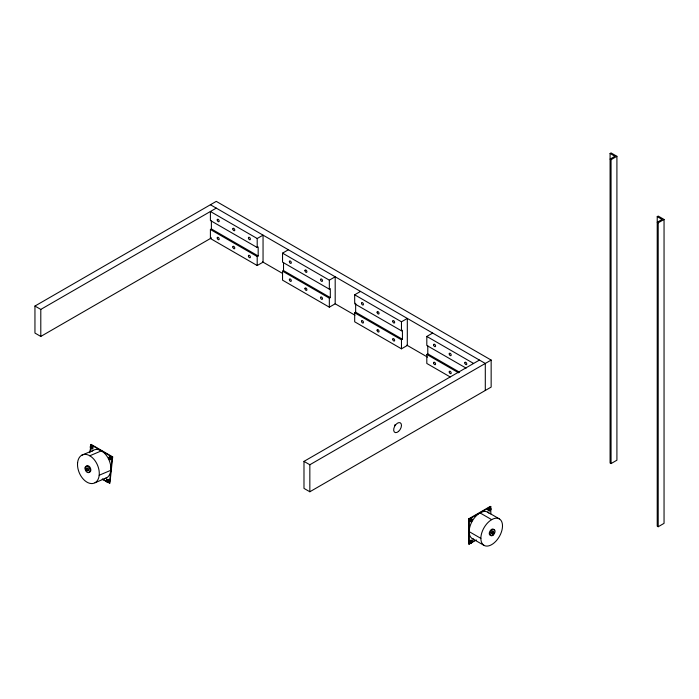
<?xml version="1.0" encoding="UTF-8"?>
<svg xmlns="http://www.w3.org/2000/svg" width="699" height="699" viewBox="0 0 699 699"><rect width="100%" height="100%" fill="white"/><g stroke="black" fill="none" stroke-linecap="round" stroke-linejoin="round"><path stroke-width="1.05" d="M89.76 452.707L91.097 444.389L112.688 456.901L109.892 483.297L102.22 479.331M90.311 451.781L90.538 449.667M109.42 483.498L112.216 457.102L112.688 456.901M211.544 237.861L40.795 336.437L34.95 333.065L34.95 306.048L216.262 201.373L491.152 360.072L491.152 387.089L309.84 491.764L303.986 488.391L303.986 461.375L479.453 360.072M34.95 306.048L40.795 309.421L216.262 208.119M210.408 229.508L211.386 228.949L258.176 255.956L258.176 246.957L257.197 247.516L210.408 220.5L210.408 211.5L257.197 238.516L263.051 235.135L263.051 262.151L257.197 265.524L210.408 238.516L210.408 229.508L257.197 256.524L258.176 255.956M282.545 253.143L329.334 280.159L335.188 276.787L335.188 303.794L329.334 307.176L282.545 280.159L282.545 271.151L329.334 298.167L330.312 297.608L330.312 288.6L329.334 289.168L282.545 262.151L282.545 253.143L288.39 249.77M282.545 271.151L283.523 270.592L330.312 297.608M354.681 294.795L401.471 321.802L407.316 318.429L407.316 345.446L401.471 348.818L354.681 321.802L354.681 312.803L401.471 339.819L402.441 339.251L402.441 330.251L401.471 330.81L354.681 303.794L354.681 294.795L360.527 291.413M610.087 153.483L611.057 152.915L616.911 156.296L616.911 460.204L611.057 463.577L610.087 463.018L610.087 153.483L614.963 156.296L610.087 159.11L611.057 159.669L616.911 156.296M354.681 312.803L355.651 312.235L402.441 339.251M466.119 368.137L426.809 345.446L426.809 336.437L432.664 333.065M657.226 216.638L658.205 216.07L664.05 219.451L664.05 523.359L658.205 526.731L657.226 526.172L657.226 216.638L662.102 219.451L657.226 222.265L658.205 222.824L664.05 219.451M450.208 376.962L426.809 363.454L426.809 354.445L427.788 353.886L459.601 372.252M303.986 461.375L309.84 464.756L491.152 360.072M476.377 539.96L469.169 544.128L468.697 543.857L468.697 518.868L490.331 506.373L490.803 506.644L490.803 513.931M468.697 518.868L469.169 519.139L490.803 506.644M468.697 543.857L470.576 542.765M472.454 541.681L474.341 540.598M81.757 455.224L93.378 450.287M89.795 455.783L101.425 450.846M99.197 475.233L110.818 470.305M95.038 482.738L106.667 477.801M210.408 204.746L485.298 363.454L485.298 390.461M426.809 336.437L473.599 363.454M426.809 354.445L458.631 372.82M262.483 261.828L282.291 273.257M335.118 303.759L354.935 315.197M406.818 345.149L427.57 357.137M487.64 512.131L499.331 518.885A15.299 8.834 -60 0 1 494.481 542.59A15.299 8.834 -60 0 1 481.235 534.936A15.299 8.834 -60 0 1 499.331 518.885M479.986 512.891L491.685 519.645M469.169 531.633L480.86 538.387M472.332 538.641L484.031 545.386M90.625 444.59L112.216 457.102M102.377 478.946L107.069 481.663M658.205 222.824L658.205 526.731M611.057 159.669L611.057 463.577M469.169 519.139L469.169 544.128M427.788 345.883L427.788 353.886M401.471 321.802L401.471 330.81M401.471 339.819L401.471 348.818M355.651 303.235L355.651 312.235M329.334 280.159L329.334 289.168M329.334 298.167L329.334 307.176M309.84 464.756L309.84 491.764M283.523 262.588L283.523 270.592M257.197 238.516L257.197 247.516M257.197 256.524L257.197 265.524M211.386 220.945L211.386 228.949M40.795 309.421L40.795 336.437M395.101 424.538A5.513 3.18 -60 0 1 394.481 425.822M91.98 451.353A15.299 9.882 67 0 1 108.93 459.741A15.299 9.882 67 0 1 104.212 478.605M86.134 466.853A3.443 2.219 67 0 1 90.337 467.876A3.443 2.219 67 0 1 88.721 472.209M107.096 480.912A1.538 0.996 67 0 1 107.969 479.348A1.538 0.996 67 0 1 109.201 481.419A1.538 0.996 67 0 1 107.69 481.917M107.917 481.428A1.538 0.996 67 0 1 107.497 479.96M109 479.47A1.538 0.996 67 0 1 109.446 480.099M109.664 481.227A1.538 0.996 67 0 1 109.455 481.803M86.493 468.811A1.381 0.891 67 0 1 87.917 468.452A1.381 0.891 67 0 1 88.135 470.567A1.381 0.891 67 0 1 86.562 469.483M108.677 481.559A1.022 0.664 67 0 1 108.004 479.785M90.922 446.346A1.538 0.996 67 0 1 92.347 446.172A1.538 0.996 67 0 1 92.95 448.251A1.538 0.996 67 0 1 91.517 448.417M91.263 448.129A1.538 0.996 67 0 1 91.062 447.788M90.922 447.412A1.538 0.996 67 0 1 90.844 447.028M110.101 459.191A1.538 0.996 67 0 1 109.708 456.788A1.538 0.996 67 0 1 111.49 457.828A1.538 0.996 67 0 1 110.669 459.514M110.573 458.99A1.538 0.996 67 0 1 110.328 458.71M109.9 457.609A1.538 0.996 67 0 1 109.9 457.242M110.844 456.421A1.538 0.996 67 0 1 111.412 456.753M111.857 457.373A1.538 0.996 67 0 1 112.006 458.824M110.713 458.614A1.022 0.664 67 0 1 110.713 456.893M92.679 448.076A1.022 0.664 67 0 1 91.822 446.294M91.394 447.22A1.538 0.996 67 0 1 91.316 446.836M92.539 445.77A1.538 0.996 67 0 1 93.072 446.259M473.782 539.2A15.299 8.834 -60 0 1 472.332 520.965A15.299 8.834 -60 0 1 488.854 513.101M491.056 535.216A3.443 1.983 -60 0 1 489.964 531.144A3.443 1.983 -60 0 1 494.036 530.052M470.951 542.573A1.538 0.891 -60 0 1 469.614 542.45A1.538 0.891 -60 0 1 470.392 540.467A1.538 0.891 -60 0 1 471.72 540.589M471.72 541.236A1.538 0.891 -60 0 1 471.441 541.961M471.143 541.332A1.538 0.891 -60 0 1 470.969 541.69M469.431 542.581A1.538 0.891 -60 0 1 469.431 540.799M492.874 533.617A1.381 0.795 -60 0 1 491.65 533.337A1.381 0.795 -60 0 1 492.708 531.511A1.381 0.795 -60 0 1 493.564 532.428M493.311 533.075A1.381 0.795 -60 0 1 493.11 533.372M471.441 520.449A1.538 0.891 -60 0 1 469.684 521.105A1.538 0.891 -60 0 1 470.576 518.807A1.538 0.891 -60 0 1 471.72 519.724M489.3 510.506A1.538 0.891 -60 0 1 488.217 509.763A1.538 0.891 -60 0 1 489.492 507.902A1.538 0.891 -60 0 1 490.357 508.968M490.244 509.335A1.538 0.891 -60 0 1 489.58 510.305M489.772 509.064A1.538 0.891 -60 0 1 489.597 509.422M489.379 509.754A1.538 0.891 -60 0 1 489.108 510.034M487.78 509.912A1.538 0.891 -60 0 1 487.78 509.256M488.059 508.531A1.538 0.891 -60 0 1 489.597 507.64M471.143 519.82A1.538 0.891 -60 0 1 470.969 520.178M469.431 521.07A1.538 0.891 -60 0 1 469.195 519.838A1.538 0.891 -60 0 1 470.2 518.475M470.829 518.955A1.022 0.594 -60 0 1 470.008 520.65M470.899 540.624A1.022 0.594 -60 0 1 470.008 542.162M489.553 508.557A1.022 0.594 -60 0 1 489.02 509.676M398.579 431.379A5.513 3.18 -60 0 0 400.326 422.834A5.513 3.18 -60 0 0 393.808 428.618A5.513 3.18 -60 0 0 398.579 431.379M77.598 462.721A15.299 9.882 67 0 0 92.583 483.533A15.299 9.882 67 0 0 95.012 460.676A15.299 9.882 67 0 0 77.598 462.721M85.042 467.963A3.443 2.219 67 0 0 88.406 472.646A3.443 2.219 67 0 0 88.956 467.509A3.443 2.219 67 0 0 85.042 467.963M86.108 468.977A1.381 0.891 67 0 0 87.454 470.846A1.381 0.891 67 0 0 87.672 468.793A1.381 0.891 67 0 0 86.108 468.977M106.807 480.624A1.022 0.664 67 0 0 107.812 482.013A1.022 0.664 67 0 0 107.969 480.484A1.022 0.664 67 0 0 106.807 480.624M109.219 457.897A1.022 0.664 67 0 0 110.224 459.295A1.022 0.664 67 0 0 110.381 457.758A1.022 0.664 67 0 0 109.219 457.897M90.267 446.914A1.538 0.996 67 0 0 91.77 449.011A1.538 0.996 67 0 0 92.015 446.705A1.538 0.996 67 0 0 90.267 446.914M106.44 480.405A1.538 0.996 67 0 0 107.952 482.502A1.538 0.996 67 0 0 108.196 480.204A1.538 0.996 67 0 0 106.44 480.405M108.852 457.688A1.538 0.996 67 0 0 110.363 459.785A1.538 0.996 67 0 0 110.608 457.478A1.538 0.996 67 0 0 108.852 457.688M90.625 447.124A1.022 0.664 67 0 0 91.63 448.522A1.022 0.664 67 0 0 91.796 446.984A1.022 0.664 67 0 0 90.625 447.124M493.249 535.032A3.443 1.983 -60 0 0 494.342 529.702A3.443 1.983 -60 0 0 490.27 533.311A3.443 1.983 -60 0 0 493.249 535.032M493.258 533.844A1.381 0.795 -60 0 0 493.695 531.712A1.381 0.795 -60 0 0 492.07 533.154A1.381 0.795 -60 0 0 493.258 533.844M490.078 510.287A1.022 0.594 -60 0 0 490.401 508.697A1.022 0.594 -60 0 0 489.186 509.772A1.022 0.594 -60 0 0 490.078 510.287M471.537 521.393A1.538 0.891 -60 0 0 472.026 519.008A1.538 0.891 -60 0 0 470.2 520.624A1.538 0.891 -60 0 0 471.537 521.393M471.441 542.555A1.022 0.594 -60 0 0 471.773 540.965A1.022 0.594 -60 0 0 470.558 542.048A1.022 0.594 -60 0 0 471.441 542.555M471.537 542.913A1.538 0.891 -60 0 0 472.026 540.519A1.538 0.891 -60 0 0 470.2 542.136A1.538 0.891 -60 0 0 471.537 542.913M490.165 510.637A1.538 0.891 -60 0 0 490.654 508.252A1.538 0.891 -60 0 0 488.837 509.868A1.538 0.891 -60 0 0 490.165 510.637M471.441 521.043A1.022 0.594 -60 0 0 471.773 519.453A1.022 0.594 -60 0 0 470.558 520.528A1.022 0.594 -60 0 0 471.441 521.043M433.633 362.886A1.381 0.795 60 0 0 435.101 364.712A1.381 0.795 60 0 0 435.101 362.755A1.381 0.795 60 0 0 433.633 362.886M449.23 371.894A1.381 0.795 60 0 0 450.698 373.712A1.381 0.795 60 0 0 450.698 371.763A1.381 0.795 60 0 0 449.23 371.894M449.23 353.886A1.381 0.795 60 0 0 450.698 355.704A1.381 0.795 60 0 0 450.698 353.755A1.381 0.795 60 0 0 449.23 353.886M433.633 344.878A1.381 0.795 60 0 0 435.101 346.695A1.381 0.795 60 0 0 435.101 344.747A1.381 0.795 60 0 0 433.633 344.878M464.826 362.886A1.381 0.795 60 0 0 466.294 364.712A1.381 0.795 60 0 0 466.294 362.755A1.381 0.795 60 0 0 464.826 362.886M289.369 279.6A1.381 0.795 60 0 0 290.828 281.417A1.381 0.795 60 0 0 290.828 279.469A1.381 0.795 60 0 0 289.369 279.6M304.965 288.6A1.381 0.795 60 0 0 306.424 290.417A1.381 0.795 60 0 0 306.424 288.469A1.381 0.795 60 0 0 304.965 288.6M320.561 297.608A1.381 0.795 60 0 0 322.021 299.425A1.381 0.795 60 0 0 322.021 297.477A1.381 0.795 60 0 0 320.561 297.608M304.965 270.592A1.381 0.795 60 0 0 306.424 272.409A1.381 0.795 60 0 0 306.424 270.461A1.381 0.795 60 0 0 304.965 270.592M289.369 261.583A1.381 0.795 60 0 0 290.828 263.409A1.381 0.795 60 0 0 290.828 261.461A1.381 0.795 60 0 0 289.369 261.583M320.561 279.6A1.381 0.795 60 0 0 322.021 281.417A1.381 0.795 60 0 0 322.021 279.469A1.381 0.795 60 0 0 320.561 279.6M361.505 321.243A1.381 0.795 60 0 0 362.964 323.06A1.381 0.795 60 0 0 362.964 321.112A1.381 0.795 60 0 0 361.505 321.243M377.102 330.251A1.381 0.795 60 0 0 378.561 332.069A1.381 0.795 60 0 0 378.561 330.12A1.381 0.795 60 0 0 377.102 330.251M392.698 339.251A1.381 0.795 60 0 0 394.157 341.068A1.381 0.795 60 0 0 394.157 339.12A1.381 0.795 60 0 0 392.698 339.251M377.102 312.235A1.381 0.795 60 0 0 378.561 314.061A1.381 0.795 60 0 0 378.561 312.103A1.381 0.795 60 0 0 377.102 312.235M361.505 303.235A1.381 0.795 60 0 0 362.964 305.052A1.381 0.795 60 0 0 362.964 303.104A1.381 0.795 60 0 0 361.505 303.235M392.698 321.243A1.381 0.795 60 0 0 394.157 323.06A1.381 0.795 60 0 0 394.157 321.112A1.381 0.795 60 0 0 392.698 321.243M217.232 237.948A1.381 0.795 60 0 0 218.7 239.766A1.381 0.795 60 0 0 218.7 237.817A1.381 0.795 60 0 0 217.232 237.948M232.828 246.957A1.381 0.795 60 0 0 234.296 248.774A1.381 0.795 60 0 0 234.296 246.826A1.381 0.795 60 0 0 232.828 246.957M248.425 255.956A1.381 0.795 60 0 0 249.893 257.782A1.381 0.795 60 0 0 249.893 255.825A1.381 0.795 60 0 0 248.425 255.956M232.828 228.949A1.381 0.795 60 0 0 234.296 230.766A1.381 0.795 60 0 0 234.296 228.818A1.381 0.795 60 0 0 232.828 228.949M217.232 219.94A1.381 0.795 60 0 0 218.7 221.758A1.381 0.795 60 0 0 218.7 219.809A1.381 0.795 60 0 0 217.232 219.94M248.425 237.948A1.381 0.795 60 0 0 249.893 239.766A1.381 0.795 60 0 0 249.893 237.817A1.381 0.795 60 0 0 248.425 237.948"/></g></svg>
